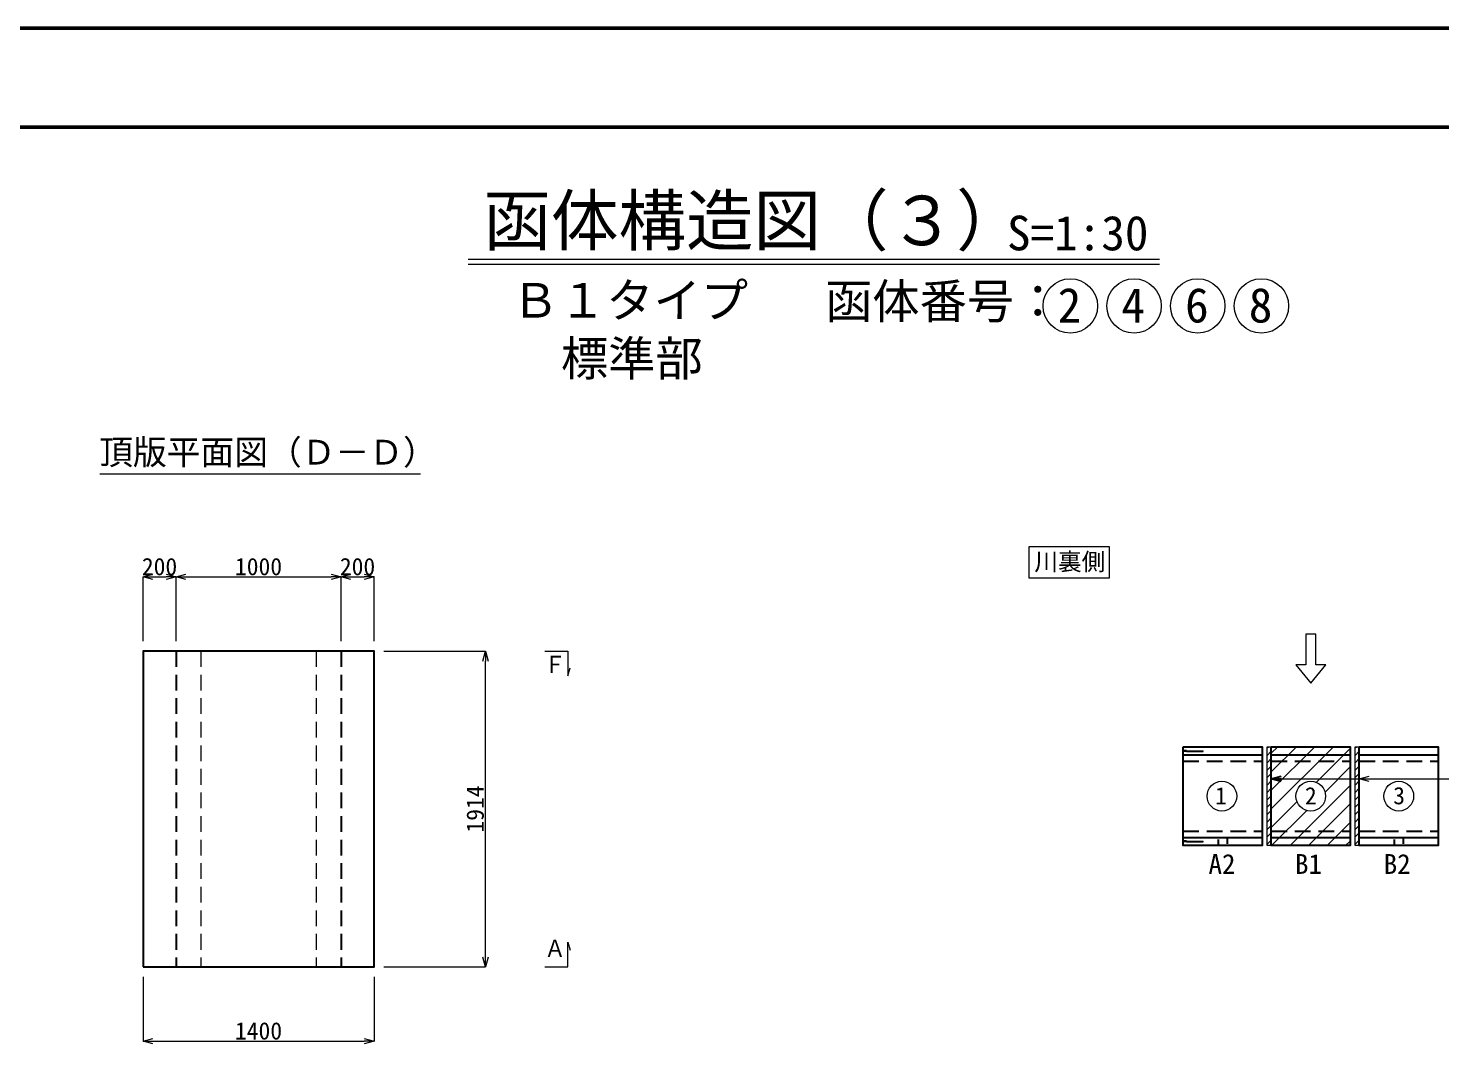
# Model space of a CAD drawing. Header units: millimetres. Extents: x 0 to 126150, y -2000 to 17820.
# Drawn here: x 58314 to 66875, y 11550 to 17820 of the extents above; entities that cross this region are included whole.
import ezdxf
from ezdxf.enums import TextEntityAlignment as Align

# ---------------------------------------------------------------- set-up
doc = ezdxf.new("R2010")
doc.units = ezdxf.units.MM
doc.header["$LTSCALE"] = 30
doc.linetypes.add('CENTER2', pattern=[28.575, 19.05, -3.175, 3.175, -3.175])
doc.linetypes.add('HIDDEN2', pattern=[4.7625, 3.175, -1.5875])
for name, color, linetype, lineweight in [('0その他', 7, 'Continuous', 13), ('0タイトル', 7, 'Continuous', 13), ('0中心線', 7, 'CENTER2', 5), ('0寸法', 7, 'Continuous', 5), ('0文字', 41, 'Continuous', 5), ('1Pca-BOX', 3, 'Continuous', 25), ('1グラウトホール', 1, 'HIDDEN2', 25), ('3FBゴム', 181, 'Continuous', 13), ('3機械式継手', 220, 'Continuous', 13), ('D-TTL', 2, 'Continuous', 50)]:
    doc.layers.add(name, color=color, linetype=linetype, lineweight=lineweight)
doc.styles.get("Standard").update_dxf_attribs({"font": 'MS Gothic.ttf'})
doc.styles.add('寸法文字', font='MS Gothic.ttf')
doc.dimstyles.new('1／30', dxfattribs={"dimscale": 30, "dimtxt": 3.5, "dimasz": 2, "dimexe": 0, "dimexo": 2, "dimgap": 0.3, "dimtad": 1, "dimdec": 0, "dimzin": 1, "dimdsep": 46, "dimtxsty": '寸法文字', "dimblk": 'OPEN30', "dimcen": 2.5, "dimclrd": 256, "dimclre": 256, "dimclrt": 256, "dimadec": 0, "dimazin": 0, "dimtfac": 1, "dimtdec": 0, "dimtmove": 0, "dimatfit": 3, "dimldrblk": 'OPEN30', "dimfxl": 1, "dimlwd": -1, "dimlwe": -1, "dimarcsym": 0})

# ---------------------------------------------------------------- blocks, each defined once
blk = doc.blocks.new('_Open30')
at = {"color": 0, "linetype": 'ByBlock', "lineweight": -2}
for p, q in [((-1, 0.27), (0, 0)), ((0, 0), (-1, -0.27)), ((0, 0), (-1, 0))]:
    blk.add_line(p, q, dxfattribs=at)
blk = doc.blocks.new('*D24')
at = {"layer": '0寸法', "transparency": 16777216}
for p, q in [((60470.1, 14045), (61085.1, 14045)), ((61085.1, 12191), (61085.1, 13985)), ((60470.1, 12131), (61085.1, 12131))]:
    blk.add_line(p, q, dxfattribs=at)
at = {"layer": 'Defpoints', "color": 0, "transparency": 16777216}
for p in [(60410.1, 14045), (61085.1, 14045), (60410.1, 12131)]:
    blk.add_point(p, dxfattribs=at)
at = {"layer": '0寸法', "transparency": 16777216, "xscale": 60, "yscale": 60, "zscale": 60}
for p, rotation in [((61085.1, 14045), 90), ((61085.1, 12131), 270)]:
    blk.add_blockref('_Open30', p, dxfattribs=dict(at, rotation=rotation))
at = {"layer": '0寸法', "transparency": 16777216, "insert": (61023.6, 13088), "char_height": 105, "attachment_point": 5, "rotation": 90, "style": '寸法文字'}
blk.add_mtext('1914', dxfattribs=at)
blk = doc.blocks.new('*D25')
at = {"layer": '0寸法', "transparency": 16777216}
for p, q in [((59010.1, 14105), (59010.1, 14495)), ((59070.1, 14495), (59150.1, 14495)), ((59210.1, 14105), (59210.1, 14495))]:
    blk.add_line(p, q, dxfattribs=at)
at = {"layer": 'Defpoints', "color": 0, "transparency": 16777216}
for p in [(59210.1, 14495), (59010.1, 14045), (59210.1, 14045)]:
    blk.add_point(p, dxfattribs=at)
at = {"layer": '0寸法', "transparency": 16777216, "xscale": 60, "yscale": 60, "zscale": 60, "rotation": 180}
blk.add_blockref('_Open30', (59010.1, 14495), dxfattribs=at)
at = {"layer": '0寸法', "transparency": 16777216, "xscale": 60, "yscale": 60, "zscale": 60}
blk.add_blockref('_Open30', (59210.1, 14495), dxfattribs=at)
at = {"layer": '0寸法', "transparency": 16777216, "insert": (59110.1, 14556.5), "char_height": 105, "attachment_point": 5, "style": '寸法文字'}
blk.add_mtext('200', dxfattribs=at)
blk = doc.blocks.new('*D26')
at = {"layer": '0寸法', "transparency": 16777216}
for p, q in [((59210.1, 14105), (59210.1, 14495)), ((59270.1, 14495), (60150.1, 14495)), ((60210.1, 14105), (60210.1, 14495))]:
    blk.add_line(p, q, dxfattribs=at)
at = {"layer": 'Defpoints', "color": 0, "transparency": 16777216}
for p in [(60210.1, 14495), (59210.1, 14045), (60210.1, 14045)]:
    blk.add_point(p, dxfattribs=at)
at = {"layer": '0寸法', "transparency": 16777216, "xscale": 60, "yscale": 60, "zscale": 60, "rotation": 180}
blk.add_blockref('_Open30', (59210.1, 14495), dxfattribs=at)
at = {"layer": '0寸法', "transparency": 16777216, "xscale": 60, "yscale": 60, "zscale": 60}
blk.add_blockref('_Open30', (60210.1, 14495), dxfattribs=at)
at = {"layer": '0寸法', "transparency": 16777216, "insert": (59710.1, 14556.5), "char_height": 105, "attachment_point": 5, "style": '寸法文字'}
blk.add_mtext('1000', dxfattribs=at)
blk = doc.blocks.new('*D27')
at = {"layer": '0寸法', "transparency": 16777216}
for p, q in [((60210.1, 14105), (60210.1, 14495)), ((60270.1, 14495), (60350.1, 14495)), ((60410.1, 14105), (60410.1, 14495))]:
    blk.add_line(p, q, dxfattribs=at)
at = {"layer": 'Defpoints', "color": 0, "transparency": 16777216}
for p in [(60410.1, 14495), (60210.1, 14045), (60410.1, 14045)]:
    blk.add_point(p, dxfattribs=at)
at = {"layer": '0寸法', "transparency": 16777216, "xscale": 60, "yscale": 60, "zscale": 60, "rotation": 180}
blk.add_blockref('_Open30', (60210.1, 14495), dxfattribs=at)
at = {"layer": '0寸法', "transparency": 16777216, "xscale": 60, "yscale": 60, "zscale": 60}
blk.add_blockref('_Open30', (60410.1, 14495), dxfattribs=at)
at = {"layer": '0寸法', "transparency": 16777216, "insert": (60310.1, 14556.5), "char_height": 105, "attachment_point": 5, "style": '寸法文字'}
blk.add_mtext('200', dxfattribs=at)
blk = doc.blocks.new('*D28')
at = {"layer": '0寸法', "transparency": 16777216}
for p, q in [((59010.1, 12071), (59010.1, 11681)), ((60410.1, 12071), (60410.1, 11681)), ((59070.1, 11681), (60350.1, 11681))]:
    blk.add_line(p, q, dxfattribs=at)
at = {"layer": 'Defpoints', "color": 0, "transparency": 16777216}
for p in [(59010.1, 12131), (60410.1, 12131), (60410.1, 11681)]:
    blk.add_point(p, dxfattribs=at)
at = {"layer": '0寸法', "transparency": 16777216, "xscale": 60, "yscale": 60, "zscale": 60, "rotation": 180}
blk.add_blockref('_Open30', (59010.1, 11681), dxfattribs=at)
at = {"layer": '0寸法', "transparency": 16777216, "xscale": 60, "yscale": 60, "zscale": 60}
blk.add_blockref('_Open30', (60410.1, 11681), dxfattribs=at)
at = {"layer": '0寸法', "transparency": 16777216, "insert": (59710.1, 11742.5), "char_height": 105, "attachment_point": 5, "style": '寸法文字'}
blk.add_mtext('1400', dxfattribs=at)
blk = doc.blocks.new('機械式継手1')
at = {"layer": '0中心線', "linetype": 'ByBlock', "ltscale": 0.1}
blk.add_line((0, -26.3), (120.5, -26.3), dxfattribs=at)
at = {"layer": '3機械式継手'}
for p, q in [((0, -23.1), (0, -29.4)), ((0, -23.1), (0, -29.4)), ((4.5, -23.1), (0, -23.1)), ((4.5, -29.4), (0, -29.4)), ((4.5, -23.1), (5.5, -22.9)), ((4.5, -29.4), (5.5, -29.6)), ((19.2, -22.9), (5.5, -22.9)), ((19.2, -29.6), (5.5, -29.6)), ((19.2, -29.6), (19.2, -22.9)), ((19.2, -24.3), (120.5, -24.3)), ((19.2, -28.3), (120.5, -28.3)), ((120.5, -28.3), (120.5, -24.3))]:
    blk.add_line(p, q, dxfattribs=at)
at = {"layer": '3機械式継手', "linetype": 'HIDDEN2', "ltscale": 0.6}
for p, q in [((19.2, -24.3), (0, -24.3)), ((19.2, -28.3), (0, -28.3)), ((5.2, -28.3), (5.2, -24.3)), ((8, -28.3), (8, -24.3))]:
    blk.add_line(p, q, dxfattribs=at)
blk = doc.blocks.new('機械式継手2')
at = {"layer": '0中心線', "linetype": 'ByBlock', "ltscale": 0.1}
blk.add_line((0, 26.2), (120.5, 26.2), dxfattribs=at)
at = {"layer": '3機械式継手'}
for p, q in [((0, 29.4), (0, 23.1)), ((0, 29.4), (0, 23.1)), ((4.5, 29.4), (0, 29.4)), ((4.5, 23.1), (0, 23.1)), ((4.5, 29.4), (5.5, 29.6)), ((4.5, 23.1), (5.5, 22.9)), ((19.2, 29.6), (5.5, 29.6)), ((19.2, 22.9), (5.5, 22.9)), ((19.2, 22.9), (19.2, 29.6)), ((19.2, 28.2), (120.5, 28.2)), ((19.2, 24.2), (120.5, 24.2)), ((120.5, 24.2), (120.5, 28.2))]:
    blk.add_line(p, q, dxfattribs=at)
at = {"layer": '3機械式継手', "linetype": 'HIDDEN2', "ltscale": 0.6}
for p, q in [((19.2, 28.2), (0, 28.2)), ((19.2, 24.2), (0, 24.2)), ((5.2, 24.2), (5.2, 28.2)), ((8, 24.2), (8, 28.2))]:
    blk.add_line(p, q, dxfattribs=at)

msp = doc.modelspace()

# ---------------------------------------------------------------- hatches: boundary and pattern name
at = {"layer": '0その他'}
h = msp.add_hatch(dxfattribs=at)
h.set_pattern_fill('ANSI31', color=256, scale=10, angle=180)
h.set_pattern_definition([(225, (934.768, 969.464), (22.45064, -22.45064), [])])
h.paths.add_polyline_path([(65823, 12865.8), (65848, 12865.8), (65848, 13465.8), (65823, 13465.8)])
h = msp.add_hatch(dxfattribs=at)
h.set_pattern_fill('ANSI31', color=256, scale=25)
h.paths.add_polyline_path([(66326.5, 13465.8), (65848, 13465.8), (65848, 12865.8), (66326.5, 12865.8)])
h.paths.add_polyline_path([(66177.3, 13165.8, -1), (65997.3, 13165.8, -1)], flags=16)
h = msp.add_hatch(dxfattribs=at)
h.set_pattern_fill('ANSI31', color=256, scale=10, angle=180)
h.set_pattern_definition([(225, (1468.268, 969.464), (22.45064, -22.45064), [])])
h.paths.add_polyline_path([(66356.5, 12865.8), (66381.5, 12865.8), (66381.5, 13465.8), (66356.5, 13465.8)])

# ---------------------------------------------------------------- linework, layer by layer
at = {"layer": '0タイトル'}
for p, q in [((60979.9, 16420), (65170.1, 16420)), ((60979.9, 16390), (65170.1, 16390)), ((58749.1, 15120), (60691.1, 15120))]:
    msp.add_line(p, q, dxfattribs=at)
for centre in [(64630.1, 16136.8), (65016.2, 16136.8), (65402.2, 16136.8), (65788.3, 16136.8)]:
    msp.add_circle(centre, 165, dxfattribs=at)
at = {"layer": '0文字'}
for points in [[(64379.8, 14679.3), (64866.4, 14679.3), (64866.4, 14486.9), (64379.8, 14486.9)], [(66179.1, 13961.3), (66118.8, 13961.3), (66118.8, 14146.9), (66057.8, 14146.9), (66057.8, 13961.3), (65997.6, 13961.3), (66088.3, 13849.9)]]:
    msp.add_lwpolyline(points, close=True, dxfattribs=at)
for points in [[(61446, 14045), (61585.1, 14045), (61585.1, 13894.4), (61599.7, 13942.9)], [(61446, 12131), (61585.1, 12131), (61585.1, 12281.6), (61599.7, 12233.1)]]:
    msp.add_lwpolyline(points, dxfattribs=at)
for centre in [(65548.8, 13165.8), (66087.3, 13165.8), (66620.8, 13165.8)]:
    msp.add_circle(centre, 90, dxfattribs=at)
at = {"layer": '1Pca-BOX', "linetype": 'HIDDEN2'}
for p, q in [((59210.1, 14045), (59210.1, 12131)), ((60210.1, 14045), (60210.1, 12131)), ((65314.5, 13378.3), (65793, 13378.3)), ((65848, 13378.3), (66326.5, 13378.3)), ((66381.5, 13378.3), (66860, 13378.3)), ((65314.5, 12953.3), (65793, 12953.3)), ((65848, 12953.3), (66326.5, 12953.3)), ((66381.5, 12953.3), (66860, 12953.3))]:
    msp.add_line(p, q, dxfattribs=at)
at = {"layer": '1Pca-BOX', "linetype": 'HIDDEN2', "lineweight": 9}
for p, q in [((59360.1, 14045), (59360.1, 12131)), ((60060.1, 14045), (60060.1, 12131))]:
    msp.add_line(p, q, dxfattribs=at)
at = {"layer": '1Pca-BOX'}
for p, q in [((65314.5, 13415.8), (65793, 13415.8)), ((65848, 13415.8), (66326.5, 13415.8)), ((66381.5, 13415.8), (66860, 13415.8)), ((65314.5, 12915.8), (65793, 12915.8)), ((65848, 12915.8), (66326.5, 12915.8)), ((66381.5, 12915.8), (66860, 12915.8))]:
    msp.add_line(p, q, dxfattribs=at)
for points in [[(59010.1, 12131), (60410.1, 12131), (60410.1, 14045), (59010.1, 14045)], [(65314.5, 13465.8), (65793, 13465.8), (65793, 12865.8), (65314.5, 12865.8)], [(65848, 13465.8), (66326.5, 13465.8), (66326.5, 12865.8), (65848, 12865.8)], [(66381.5, 13465.8), (66860, 13465.8), (66860, 12865.8), (66381.5, 12865.8)]]:
    msp.add_lwpolyline(points, close=True, dxfattribs=at)
at = {"layer": '1グラウトホール', "ltscale": 0.4}
for points in [[(65527.5, 12915.8), (65580, 12915.8), (65580, 12865.8), (65527.5, 12865.8)], [(66594.5, 12915.8), (66647, 12915.8), (66647, 12865.8), (66594.5, 12865.8)]]:
    msp.add_lwpolyline(points, close=True, dxfattribs=at)
at = {"layer": '3FBゴム', "linetype": 'ByBlock'}
for points in [[(65823, 13465.8), (65848, 13465.8), (65848, 12865.8), (65823, 12865.8)], [(66356.5, 13465.8), (66381.5, 13465.8), (66381.5, 12865.8), (66356.5, 12865.8)]]:
    msp.add_lwpolyline(points, close=True, dxfattribs=at)
at = {"layer": 'D-TTL'}
for points in [[(50460, 0), (75690, 0), (75690, 17820), (50460, 17820)], [(51060, 600), (75090, 600), (75090, 17220), (51060, 17220)]]:
    msp.add_lwpolyline(points, close=True, dxfattribs=at)

# ---------------------------------------------------------------- block references
at = {"color": 2}
for name, p in [('機械式継手1', (65314.5, 13465.8)), ('機械式継手2', (65314.5, 12865.8))]:
    msp.add_blockref(name, p, dxfattribs=at)
at = {"layer": '0文字', "xscale": 60, "yscale": 60, "zscale": 60, "rotation": 180}
msp.add_blockref('_Open30', (66381.5, 13270.8), dxfattribs=at)

# ---------------------------------------------------------------- texts
at = {"layer": '0タイトル'}
for s, height, p in [('函体構造図（３）', 300, (61073.4, 16505)), ('S=1:30', 210, (64246.4, 16473.9))]:
    msp.add_text(s, height=height, dxfattribs=at).set_placement(p)
for s, height, p in [('Ｂ１タイプ', 210, (61960.9, 16003.1)), ('標準部', 210, (61972.6, 15650.8)), ('頂版平面図（Ｄ－Ｄ）', 150, (59767.4, 15130.5))]:
    msp.add_text(s, height=height, dxfattribs=at).set_placement(p, align=Align.BOTTOM_CENTER)
msp.add_text('函体番号：', height=210, dxfattribs=at).set_placement((63143.9, 15997.8), align=Align.BOTTOM_LEFT)
for s, p in [('2', (64624.9, 16141.5)), ('4', (65010.9, 16141.5)), ('6', (65397, 16141.5)), ('8', (65783.1, 16141.5))]:
    msp.add_text(s, height=210, dxfattribs=at).set_placement(p, align=Align.MIDDLE_CENTER)
at = {"layer": '0文字', "style": '寸法文字'}
msp.add_text('川裏側', height=105, dxfattribs=at).set_placement((64412.2, 14534.4))
at = {"layer": '0文字', "width": 0.9}
for s, p in [('Ｆ', (61442.4, 13911.4)), ('Ａ', (61442.4, 12191))]:
    msp.add_text(s, height=105, dxfattribs=at).set_placement(p)
at = {"layer": '0文字', "attachment_point": 5, "style": '寸法文字'}
for s, insert, char_height in [('1', (65543.1, 13168.2), 105), ('2', (66087.5, 13168.2), 105), ('3', (66622.5, 13168.2), 105), ('A2', (65549.2, 12754.8), 120), ('B1', (66073.4, 12754.8), 120), ('B2', (66611.1, 12754.8), 120)]:
    msp.add_mtext(s, dxfattribs=dict(at, insert=insert, char_height=char_height))

# ---------------------------------------------------------------- dimensions: what is measured, and where the dimension line sits
at = {"layer": '0寸法'}
for base, p1, p2, picture, middle in [((59210.1, 14495), (59010.1, 14045), (59210.1, 14045), '*D25', (59110.1, 14495)), ((60410.1, 14495), (60210.1, 14045), (60410.1, 14045), '*D27', (60310.1, 14495))]:
    dim = msp.add_linear_dim(base=base, p1=p1, p2=p2, dimstyle='1／30', dxfattribs=at)
    dim.commit()
    dim.dimension.update_dxf_attribs({"geometry": picture, "text_midpoint": middle, "dimtype": 160})
for base, p1, p2, picture, middle in [((60210.1, 14495), (59210.1, 14045), (60210.1, 14045), '*D26', (59710.1, 14556.5)), ((60410.1, 11681), (59010.1, 12131), (60410.1, 12131), '*D28', (59710.1, 11742.5))]:
    dim = msp.add_linear_dim(base=base, p1=p1, p2=p2, dimstyle='1／30', dxfattribs=at)
    dim.commit()
    dim.dimension.update_dxf_attribs({"geometry": picture, "text_midpoint": middle})
dim = msp.add_linear_dim(base=(61085.1, 14045), p1=(60410.1, 12131), p2=(60410.1, 14045), angle=90, dimstyle='1／30', dxfattribs=at)
dim.commit()
dim.dimension.update_dxf_attribs({"geometry": '*D24', "text_midpoint": (61023.6, 13088)})

# ---------------------------------------------------------------- leaders
at = {"layer": '0文字'}
msp.add_leader([(65848, 13270.8), (72775.9, 13270.8)], dimstyle='1／30', override={"dimgap": 0.3, "dimtad": 0}, dxfattribs=at)

doc.saveas('drawing.dxf')
